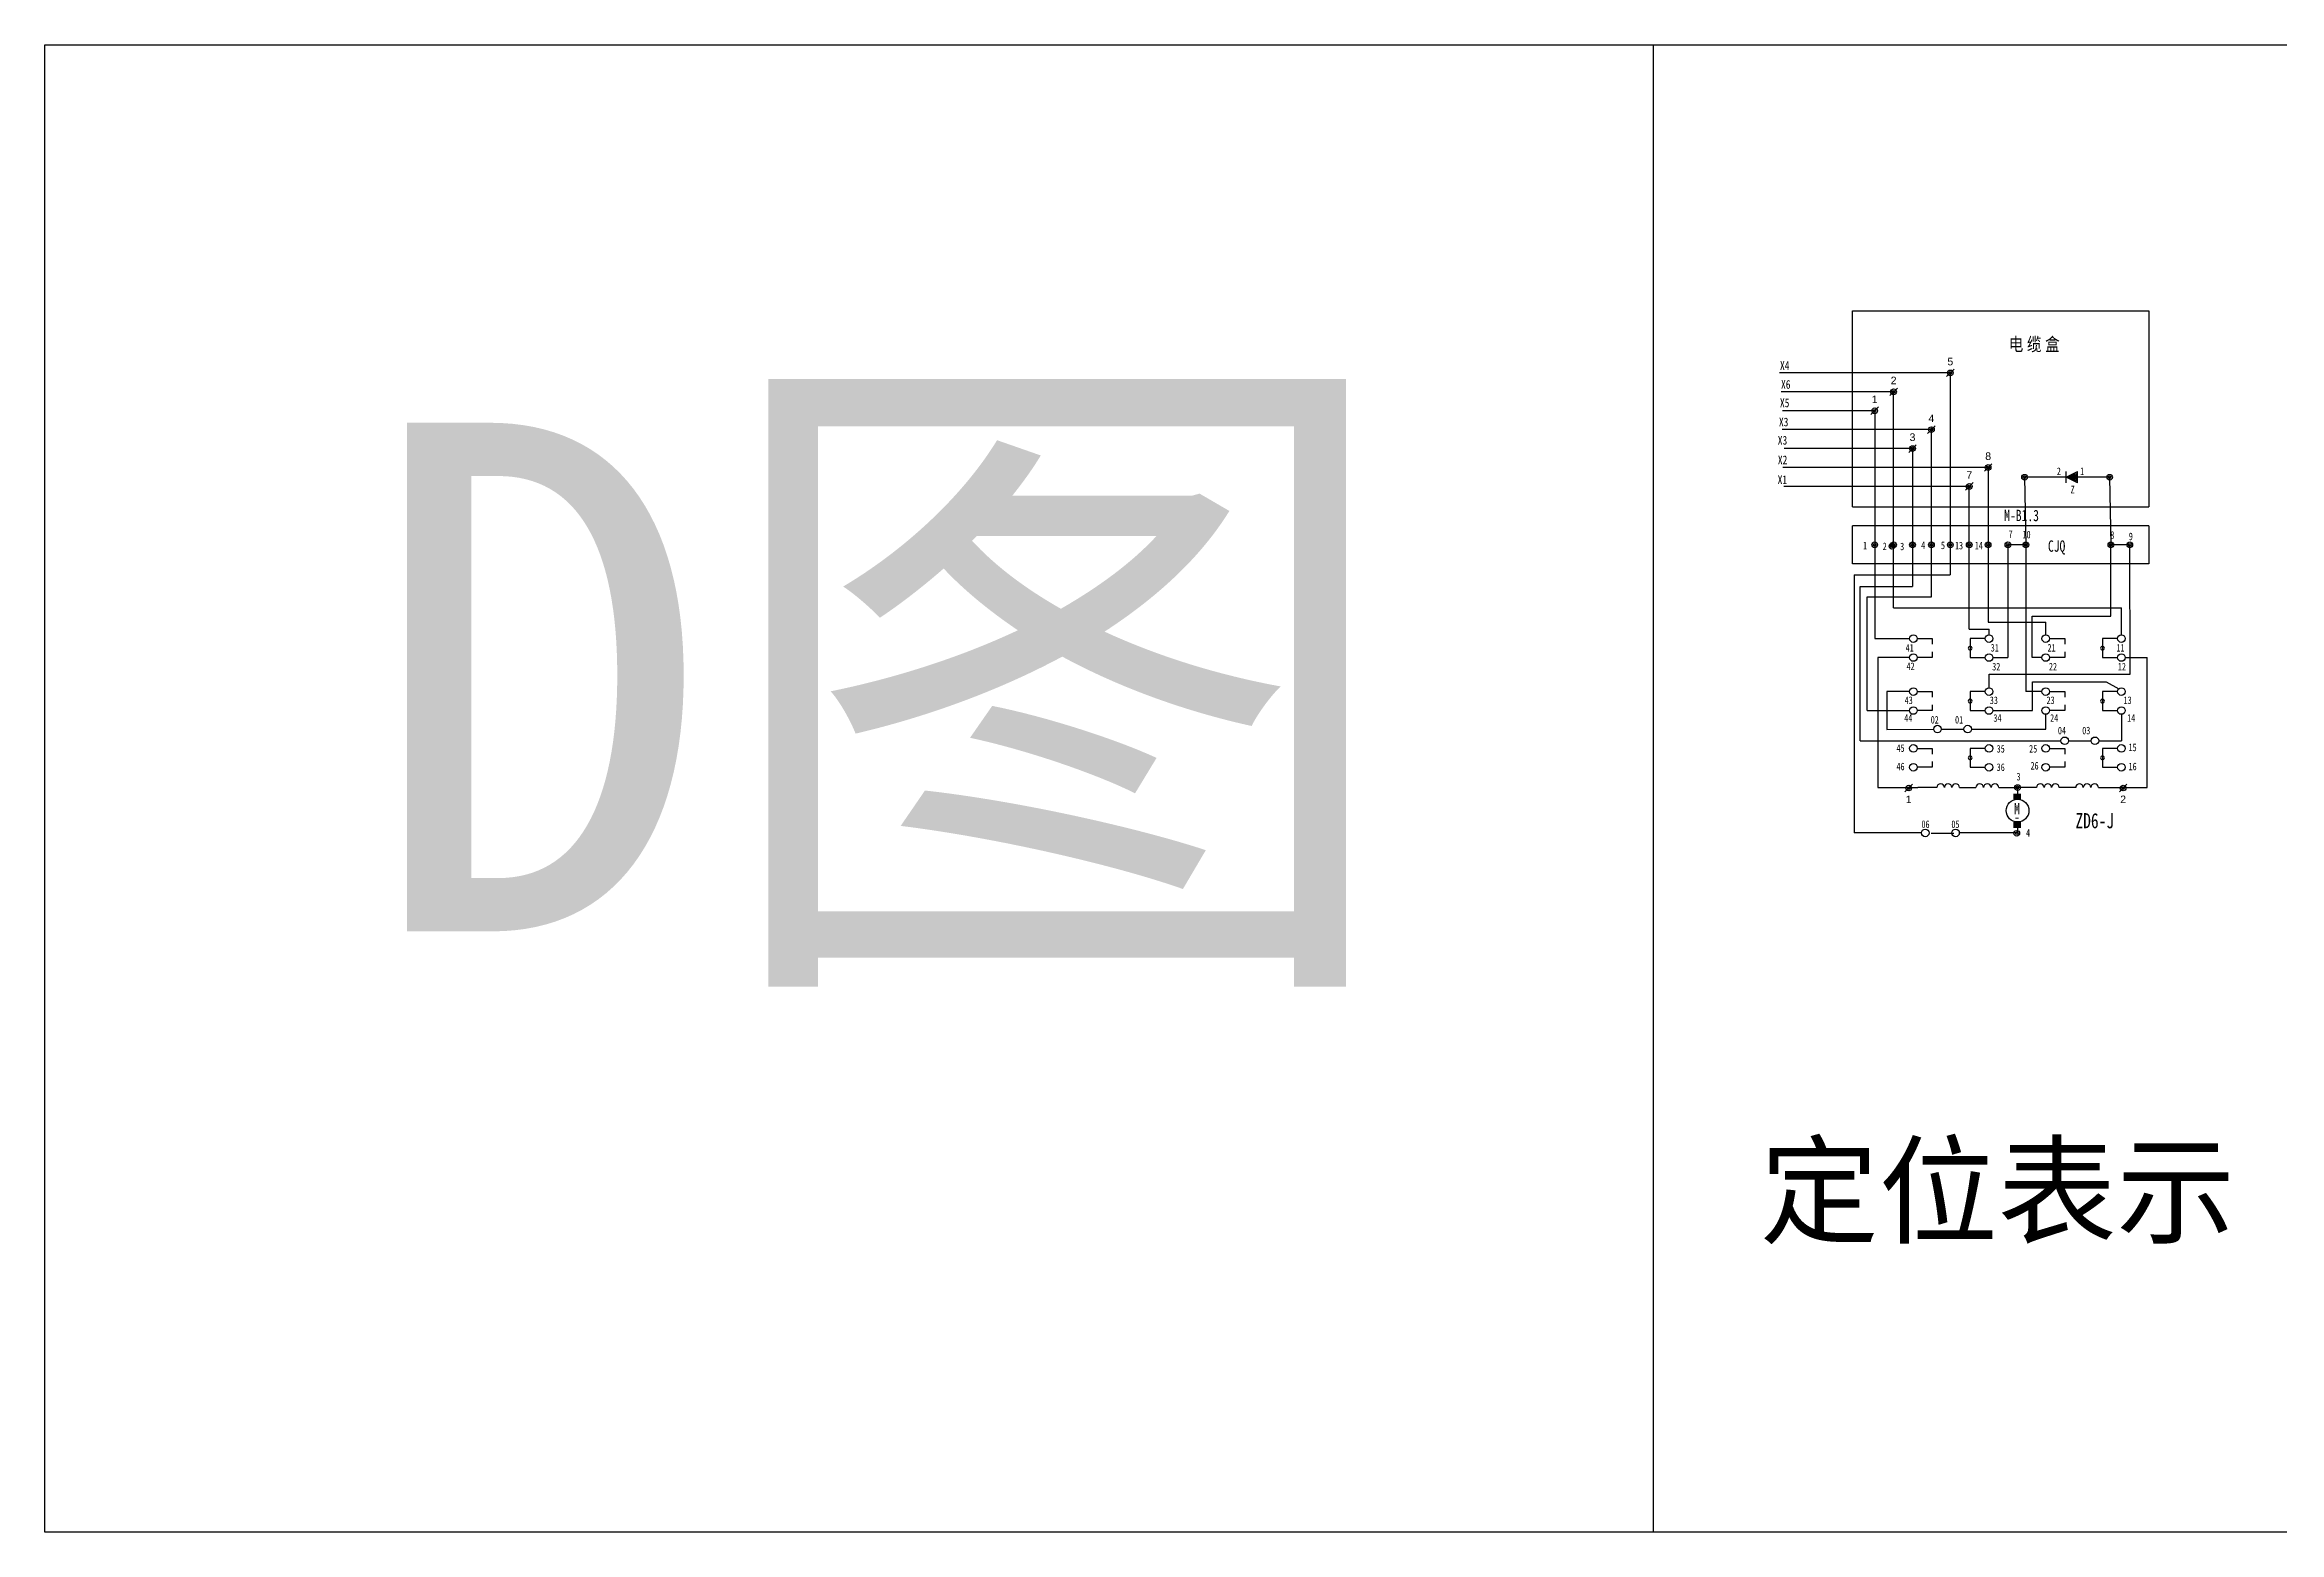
# Model space of a CAD drawing. Header units: millimetres. Extents: x 683 to 10813, y 550 to 4251.
# Drawn here: x 989 to 1580, y 1001 to 1394 of the extents above; entities that cross this region are included whole.
import ezdxf
from ezdxf.enums import TextEntityAlignment as Align

# ---------------------------------------------------------------- set-up
doc = ezdxf.new("R2010")
doc.units = ezdxf.units.MM
doc.layers.add('1', color=1, linetype='Continuous')
doc.styles.add('HZ', font='NSimSun.ttf', dxfattribs={"width": 0.7})
doc.styles.get("Standard").update_dxf_attribs({"font": 'arial.ttf'})

# ---------------------------------------------------------------- blocks, each defined once
blk = doc.blocks.new('DZ01')
blk.add_line((-1, -1), (1, 1))
at = {"layer": '1'}
for radius in [0.75, 0.35]:
    blk.add_circle((0, 0), radius, dxfattribs=at)
for p in [(0, 2), (0, -4)]:
    blk.add_attdef('DZH', text='', height=2).set_placement(p, align=Align.CENTER)
blk = doc.blocks.new('DZ02')
blk.add_line((-1, -1), (1, 1))
at = {"layer": '1'}
for radius in [0.75, 0.35]:
    blk.add_circle((0, 0), radius, dxfattribs=at)
blk.add_attdef('DZH', text='', height=2).set_placement((0, -4), align=Align.CENTER)
blk = doc.blocks.new('JD73')
at = {"layer": '1'}
for radius in [0.75, 0.35]:
    blk.add_circle((0, 0), radius, dxfattribs=at)

msp = doc.modelspace()

# ---------------------------------------------------------------- linework, layer by layer
for p, q in [((1414.34, 1394.4), (1414.34, 1001.27)), ((1467.07, 1272.29), (1467.07, 1324.07)), ((1467.07, 1324.07), (1545.34, 1324.07)), ((1545.34, 1324.07), (1545.34, 1272.29)), ((1472.9, 1297.67), (1448.5, 1297.67)), ((1472.9, 1297.67), (1472.9, 1237.44)), ((1467.07, 1272.29), (1545.34, 1272.29)), ((1545.34, 1267.23), (1467.07, 1267.23)), ((1467.07, 1257.23), (1467.07, 1267.23)), ((1545.34, 1267.23), (1545.34, 1257.23)), ((1545.34, 1257.23), (1467.07, 1257.23)), ((1472.9, 1237.44), (1482.13, 1237.44)), ((1484.13, 1237.44), (1488.13, 1237.44)), ((1488.13, 1237.44), (1488.13, 1235.94)), ((1473.75, 1232.44), (1473.75, 1198.07)), ((1482.13, 1232.44), (1473.75, 1232.44)), ((1488.13, 1232.44), (1484.13, 1232.44)), ((1488.13, 1233.94), (1488.13, 1232.44)), ((1484.13, 1208.44), (1488.13, 1208.44)), ((1488.13, 1208.44), (1488.13, 1206.94)), ((1498.13, 1208.44), (1498.13, 1203.44)), ((1502.13, 1208.44), (1498.13, 1208.44)), ((1519.13, 1208.44), (1523.13, 1208.44)), ((1523.13, 1208.44), (1523.13, 1206.94)), ((1533.13, 1208.44), (1533.13, 1203.44)), ((1537.13, 1208.44), (1533.13, 1208.44)), ((1488.13, 1203.44), (1484.13, 1203.44)), ((1488.13, 1204.94), (1488.13, 1203.44)), ((1498.13, 1203.44), (1502.13, 1203.44)), ((1523.13, 1203.44), (1519.13, 1203.44)), ((1523.13, 1204.94), (1523.13, 1203.44)), ((1533.13, 1203.44), (1537.13, 1203.44)), ((1473.75, 1198.07), (1484.32, 1198.08)), ((1489.32, 1198.08), (1484.32, 1198.08)), ((1495.32, 1198.08), (1499.68, 1198.08)), ((1505.68, 1198.08), (1510.68, 1198.08))]:
    msp.add_line(p, q)
at = {"color": 7}
for p, q in [((1492.9, 1307.67), (1447.78, 1307.67)), ((1492.9, 1307.67), (1492.9, 1254.31)), ((1477.9, 1302.67), (1448.17, 1302.67)), ((1477.9, 1245.59), (1477.9, 1302.67)), ((1487.9, 1292.67), (1448.42, 1292.67)), ((1487.9, 1248.48), (1487.9, 1292.67)), ((1502.9, 1282.67), (1448.65, 1282.67)), ((1502.9, 1282.67), (1502.9, 1241.76)), ((1512.86, 1262.23), (1512.86, 1223.44)), ((1535.35, 1243.37), (1535.34, 1262.23)), ((1467.48, 1254.31), (1467.48, 1186.08)), ((1467.48, 1254.31), (1492.9, 1254.31)), ((1470.89, 1218.44), (1470.89, 1248.48)), ((1470.89, 1248.48), (1487.9, 1248.48)), ((1477.9, 1245.59), (1538.13, 1245.59)), ((1502.9, 1241.76), (1518.13, 1241.76)), ((1514.51, 1232.44), (1514.51, 1243.37)), ((1514.51, 1243.37), (1535.35, 1243.37)), ((1518.13, 1238.44), (1518.13, 1241.76)), ((1538.13, 1238.44), (1538.13, 1245.59)), ((1519.13, 1237.44), (1523.13, 1237.44)), ((1523.13, 1237.44), (1523.13, 1235.94)), ((1533.13, 1237.44), (1533.13, 1232.44)), ((1537.13, 1237.44), (1533.13, 1237.44)), ((1517.13, 1232.44), (1514.51, 1232.44)), ((1523.13, 1232.44), (1519.13, 1232.44)), ((1523.13, 1233.94), (1523.13, 1232.44)), ((1533.13, 1232.44), (1537.13, 1232.44)), ((1539.13, 1232.44), (1544.97, 1232.44)), ((1544.97, 1198.08), (1544.97, 1232.44)), ((1482.13, 1223.44), (1476.13, 1223.44)), ((1476.13, 1223.44), (1476.13, 1213.44)), ((1484.13, 1223.44), (1488.13, 1223.44)), ((1488.13, 1223.44), (1488.13, 1221.94)), ((1517.13, 1223.44), (1512.86, 1223.44)), ((1519.13, 1223.44), (1523.13, 1223.44)), ((1523.13, 1223.44), (1523.13, 1221.94)), ((1470.89, 1218.44), (1482.13, 1218.44)), ((1488.13, 1218.44), (1484.13, 1218.44)), ((1488.13, 1219.94), (1488.13, 1218.44)), ((1518.12, 1213.53), (1518.13, 1217.44)), ((1523.13, 1218.44), (1519.13, 1218.44)), ((1523.13, 1219.94), (1523.13, 1218.44)), ((1476.13, 1213.44), (1488.51, 1213.53)), ((1498.51, 1213.53), (1518.12, 1213.53)), ((1515.68, 1198.08), (1510.68, 1198.08)), ((1510.68, 1198.08), (1510.68, 1194.98)), ((1526.04, 1198.08), (1521.68, 1198.08)), ((1532.04, 1198.08), (1542.68, 1198.08)), ((1542.68, 1198.08), (1544.97, 1198.08)), ((1510.68, 1188.98), (1510.68, 1186.08)), ((1485.28, 1186.08), (1467.48, 1186.08)), ((1510.68, 1186.08), (1495.28, 1186.08))]:
    msp.add_line(p, q, dxfattribs=at)
at = {"color": 3}
for p, q in [((1482.9, 1287.67), (1448.97, 1287.67)), ((1482.9, 1287.67), (1482.9, 1251.22)), ((1497.9, 1277.67), (1448.88, 1277.67)), ((1497.9, 1239.92), (1497.9, 1277.67)), ((1535.01, 1280.09), (1512.53, 1280.09)), ((1512.53, 1280.09), (1512.86, 1262.23)), ((1535.01, 1280.09), (1535.34, 1262.23)), ((1508.13, 1262.23), (1508.13, 1232.44)), ((1512.86, 1262.23), (1508.13, 1262.23)), ((1540.3, 1262.23), (1535.34, 1262.23)), ((1540.44, 1228.07), (1540.34, 1262.23)), ((1469.04, 1210.44), (1469.04, 1251.22)), ((1469.04, 1251.22), (1482.9, 1251.22)), ((1497.9, 1239.92), (1503.13, 1239.92)), ((1498.13, 1237.44), (1498.13, 1232.44)), ((1502.13, 1237.44), (1498.13, 1237.44)), ((1503.13, 1238.44), (1503.13, 1239.92)), ((1498.13, 1232.44), (1502.13, 1232.44)), ((1504.13, 1232.44), (1508.13, 1232.44)), ((1498.13, 1223.44), (1498.13, 1218.44)), ((1502.13, 1223.44), (1498.13, 1223.44)), ((1503.13, 1228.07), (1540.44, 1228.07)), ((1503.13, 1224.44), (1503.13, 1228.07)), ((1514.64, 1226.05), (1522.13, 1226.05)), ((1514.64, 1218.44), (1514.64, 1226.05)), ((1522.13, 1226.05), (1534.13, 1226.05)), ((1537.13, 1223.44), (1533.13, 1223.44)), ((1533.13, 1223.44), (1533.13, 1218.44)), ((1534.13, 1226.05), (1537.42, 1224.15)), ((1498.13, 1218.44), (1502.13, 1218.44)), ((1504.13, 1218.44), (1514.64, 1218.44)), ((1533.13, 1218.44), (1537.13, 1218.44)), ((1538.13, 1217.44), (1538.13, 1210.44)), ((1469.04, 1210.44), (1522.13, 1210.44)), ((1532.13, 1210.44), (1538.13, 1210.44))]:
    msp.add_line(p, q, dxfattribs=at)
msp.add_lwpolyline([(989.14, 1394.4), (2131.29, 1394.4), (2131.29, 1001.27), (989.14, 1001.27)], close=True)
for points in [[(1497.63, 1234.94, 1), (1498.63, 1234.94, 1)], [(1532.63, 1234.94, 1), (1533.63, 1234.94, 1)], [(1497.63, 1220.94, 1), (1498.63, 1220.94, 1)], [(1532.63, 1220.94, 1), (1533.63, 1220.94, 1)], [(1497.63, 1205.94, 1), (1498.63, 1205.94, 1)], [(1532.63, 1205.94, 1), (1533.63, 1205.94, 1)]]:
    msp.add_lwpolyline(points, format="xyb", close=True)
for points in [[(1510.59, 1196.43, 2, 2, 0), (1510.59, 1194.98, 2, 2, 0)], [(1510.59, 1188.98, 2, 2, 0), (1510.59, 1187.41, 2, 2, 0)]]:
    msp.add_lwpolyline(points, format="xyseb")
for centre, radius in [((1483.13, 1237.44), 1), ((1503.13, 1237.44), 1), ((1518.13, 1237.44), 1), ((1538.13, 1237.44), 1), ((1483.13, 1232.44), 1), ((1503.13, 1232.44), 1), ((1518.13, 1232.44), 1), ((1538.13, 1232.44), 1), ((1483.13, 1223.44), 1), ((1503.13, 1223.44), 1), ((1538.13, 1223.44), 1), ((1483.13, 1218.44), 1), ((1503.13, 1218.44), 1), ((1518.13, 1218.44), 1), ((1538.13, 1218.44), 1), ((1489.51, 1213.53), 1), ((1497.51, 1213.53), 1), ((1523.13, 1210.44), 1), ((1531.13, 1210.44), 1), ((1483.13, 1208.44), 1), ((1503.13, 1208.44), 1), ((1518.13, 1208.44), 1), ((1538.13, 1208.44), 1), ((1483.13, 1203.44), 1), ((1503.13, 1203.44), 1), ((1518.13, 1203.44), 1), ((1538.13, 1203.44), 1), ((1510.68, 1191.98), 3), ((1486.28, 1186.08), 1), ((1494.28, 1186.08), 1)]:
    msp.add_circle(centre, radius)
at = {"color": 7}
msp.add_circle((1518.13, 1223.44), 1, dxfattribs=at)
for centre in [(1490.32, 1198.08), (1492.32, 1198.08), (1494.32, 1198.08), (1500.68, 1198.08), (1502.68, 1198.08), (1504.68, 1198.08)]:
    msp.add_arc(centre, 1, 0, 180)
for centre in [(1516.68, 1198.08), (1518.68, 1198.08), (1520.68, 1198.08), (1527.04, 1198.08), (1529.04, 1198.08), (1531.04, 1198.08)]:
    msp.add_arc(centre, 1, 0, 180, dxfattribs=at)
at = {"layer": '1'}
for p, q in [((1523.5, 1278.59), (1523.5, 1281.59)), ((1523.5, 1280.09), (1526.5, 1281.59)), ((1526.5, 1278.59), (1523.5, 1280.09)), ((1524.08, 1280.07), (1526.21, 1281.06)), ((1526.18, 1279.07), (1524.08, 1280.07)), ((1524.76, 1280.08), (1525.97, 1280.68)), ((1525.97, 1279.49), (1524.76, 1280.08)), ((1525.39, 1280.08), (1525.73, 1280.4)), ((1525.73, 1279.83), (1525.39, 1280.08)), ((1525.73, 1280.4), (1525.73, 1279.83)), ((1525.97, 1280.68), (1525.97, 1279.49)), ((1526.2, 1281.07), (1526.18, 1279.07)), ((1526.5, 1278.59), (1526.5, 1281.59)), ((1490.51, 1213.53), (1496.51, 1213.53)), ((1524.13, 1210.44), (1530.13, 1210.44)), ((1487.8, 1186.02), (1493.8, 1186.02))]:
    msp.add_line(p, q, dxfattribs=at)

# ---------------------------------------------------------------- block references
ref = msp.add_blockref('DZ01', (1492.9, 1307.67))
ref.add_attrib('DZH', '5', dxfattribs={"height": 2}).set_placement((1492.9, 1309.67), align=Align.CENTER)
ref = msp.add_blockref('DZ01', (1477.9, 1302.67))
ref.add_attrib('DZH', '2', dxfattribs={"height": 2}).set_placement((1477.9, 1304.67), align=Align.CENTER)
ref = msp.add_blockref('DZ01', (1472.9, 1297.67))
ref.add_attrib('DZH', '1', dxfattribs={"height": 2}).set_placement((1472.9, 1299.67), align=Align.CENTER)
ref = msp.add_blockref('DZ01', (1487.9, 1292.67))
ref.add_attrib('DZH', '4', dxfattribs={"height": 2}).set_placement((1487.9, 1294.67), align=Align.CENTER)
ref = msp.add_blockref('DZ01', (1482.9, 1287.67))
ref.add_attrib('DZH', '3', dxfattribs={"height": 2}).set_placement((1482.9, 1289.67), align=Align.CENTER)
ref = msp.add_blockref('DZ01', (1502.9, 1282.67))
ref.add_attrib('DZH', '8', dxfattribs={"height": 2}).set_placement((1502.9, 1284.67), align=Align.CENTER)
ref = msp.add_blockref('DZ01', (1497.9, 1277.67))
ref.add_attrib('DZH', '7', dxfattribs={"height": 2}).set_placement((1497.9, 1279.67), align=Align.CENTER)
for p in [(1512.53, 1280.09), (1535.01, 1280.09), (1472.9, 1262.23), (1477.47, 1261.86), (1477.9, 1262.23), (1482.9, 1262.23), (1487.9, 1262.23), (1492.9, 1262.23), (1497.9, 1262.23), (1502.9, 1262.23), (1508.13, 1262.23), (1512.86, 1262.23), (1535.34, 1262.23), (1540.34, 1262.23), (1510.68, 1198.08), (1510.46, 1185.99)]:
    msp.add_blockref('JD73', p)
for p, values in [((1481.9, 1197.96), {'DZH': '1'}), ((1538.58, 1197.96), {'DZH': '2'})]:
    msp.add_blockref('DZ02', p).add_auto_attribs(values)

# ---------------------------------------------------------------- texts
at = {"width": 0.8}
for s, p in [('电', (1508.36, 1313.49)), ('缆', (1513.16, 1313.49)), ('盒', (1517.96, 1313.49))]:
    msp.add_text(s, height=3.5, dxfattribs=at).set_placement(p)
at = {"color": 7, "style": 'HZ', "width": 0.8}
for s, p in [('X4', (1447.88, 1308.47)), ('X6', (1448.15, 1303.48)), ('X3', (1447.59, 1293.55)), ('X2', (1447.3, 1283.52))]:
    msp.add_text(s, height=2.3, dxfattribs=at).set_placement(p)
at = {"style": 'HZ'}
for s, height, width, p in [('X5', 2.3, 0.8, (1447.86, 1298.6)), ('X3', 2.3, 0.8, (1447.28, 1288.71)), ('2', 2, 0.75, (1521.06, 1280.68)), ('1', 2, 0.75, (1527.2, 1280.68)), ('X1', 2.3, 0.8, (1447.25, 1278.28)), ('Z', 2, 0.75, (1524.7, 1275.82)), ('M-B1.3', 3, 0.75, (1507.14, 1268.49)), ('7', 2, 0.75, (1508.29, 1264.04)), ('10', 2, 0.75, (1511.98, 1263.94)), ('8', 2, 0.75, (1535.18, 1263.81)), ('9', 2, 0.75, (1540.08, 1263.46)), ('1', 2, 0.75, (1469.81, 1261.03)), ('2', 2, 0.75, (1475.03, 1260.83)), ('3', 2, 0.75, (1479.64, 1260.8)), ('4', 2, 0.75, (1485.18, 1261.09)), ('5', 2, 0.75, (1490.43, 1261.1)), ('13', 2, 0.75, (1494.13, 1261.03)), ('14', 2, 0.75, (1499.35, 1261.03)), ('CJQ', 3, 0.75, (1518.71, 1260.4)), ('41                   31            21               11', 2, 0.75, (1481.09, 1234.02)), ('42            ', 2, 0.75, (1481.32, 1229.13)), (' 32            22               12', 2, 0.75, (1502.9, 1229.03)), ('44                    34            24                 14', 2, 0.75, (1480.71, 1215.46)), ('43                   33            23                 13', 2, 0.75, (1480.84, 1220.16)), ('02    01', 2, 0.75, (1487.71, 1215)), ('04    03', 2, 0.75, (1521.34, 1212.16)), ('45', 2, 0.75, (1478.67, 1207.51)), ('35', 2, 0.75, (1505.15, 1207.33)), ('25', 2, 0.75, (1513.73, 1207.33)), ('15', 2, 0.75, (1540.02, 1207.7)), ('46', 2, 0.75, (1478.67, 1202.66)), ('36', 2, 0.75, (1505.15, 1202.47)), ('3', 2, 0.75, (1510.42, 1199.97)), ('26', 2, 0.75, (1514.1, 1202.85)), ('16', 2, 0.75, (1540.02, 1202.66)), ('M', 3, 0.75, (1509.76, 1190.97)), ('06    ', 2, 0.75, (1485.28, 1187.39)), ('05', 2, 0.75, (1493.18, 1187.39)), ('-', 3, 0.75, (1509.76, 1188.84)), ('ZD6-J', 4, 0.75, (1525.98, 1187.32)), ('4', 2, 0.75, (1512.92, 1185.13))]:
    msp.add_text(s, height=height, dxfattribs=dict(at, width=width)).set_placement(p)
at = {"attachment_point": 1}
for s, width, gutter_width, insert, char_height in [('{\\fSimSun|b0|i0|c134|p2;D图}', 851.1161, 672.03, (1073.57, 1294.49), 134.4058), ('{\\fSimSun|b0|i0|c134|p2;定位表示}', 145.8788, 115.18, (1442.56, 1103.04), 23.0368)]:
    msp.add_mtext_dynamic_manual_height_columns(s, width=width, gutter_width=gutter_width, heights=[0], dxfattribs=dict(at, insert=insert, char_height=char_height))

doc.saveas('drawing.dxf')
